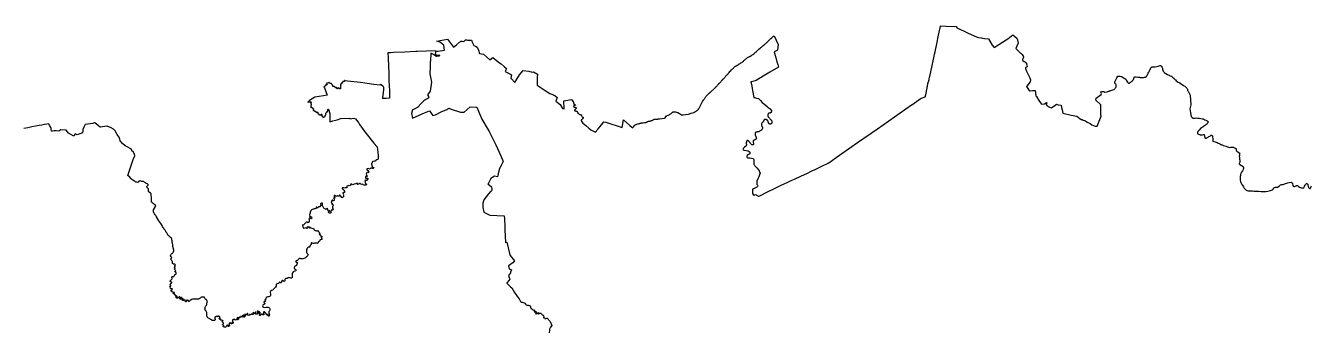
# Model space of a CAD drawing. Extents: x 293476 to 779698, y 145469 to 460400.
# Drawn here: x 579622 to 613951, y 310643 to 318765 of the extents above; entities that cross this region are included whole.
import ezdxf

# ---------------------------------------------------------------- set-up
doc = ezdxf.new("R2010")
doc.units = 0
doc.layers.add('Level 25', color=7, linetype='Continuous')

msp = doc.modelspace()

# ---------------------------------------------------------------- linework, layer by layer
at = {"layer": 'Level 25'}
for points in [[(599190, 314214), (599193, 314216), (599196, 314217), (599197, 314218), (599198, 314218), (599222, 314230), (599245, 314241), (599429, 314333), (599613, 314424), (599795, 314510), (599976, 314595), (600062, 314635), (600148, 314675), (600322, 314755), (600496, 314835), (600600, 314882), (600703, 314930), (600884, 315021), (601065, 315112), (601163, 315179), (601261, 315247), (601835, 315647), (602367, 316019), (603279, 316655), (603287, 316660), (603536, 316831), (603540, 316834), (603641, 316869), (603654, 316919), (603721, 317254), (603722, 317255), (603723, 317257), (603726, 317262), (603730, 317268), (603730, 317268), (603730, 317269), (603745, 317335), (603760, 317401), (603763, 317414), (603879, 317952), (603890, 318010), (603904, 318072), (603958, 318326), (603989, 318468), (604026, 318642), (604033, 318673), (604035, 318680), (604039, 318699), (604054, 318765), (604200, 318752), (604471, 318744), (604486, 318714), (604490, 318712), (604587, 318666), (604684, 318621), (604738, 318596), (604793, 318570), (605011, 318467)], [(590568, 318098), (590601, 318091), (590635, 318084), (590803, 318113), (590783, 318246), (590694, 318315), (590661, 318339), (590594, 318355), (590691, 318374), (590885, 318406), (591044, 318191), (591127, 318258), (591210, 318325), (591226, 318340), (591241, 318355), (591281, 318350), (591320, 318345), (591343, 318366), (591366, 318387), (591393, 318385), (591419, 318383), (591471, 318381), (591524, 318379), (591556, 318307), (591589, 318235), (591635, 318217), (591681, 318198), (591709, 318111), (591737, 318024), (591792, 318016), (591847, 318008), (591931, 317934), (592014, 317860), (592100, 317914), (592148, 317872), (592277, 317779), (592319, 317745), (592401, 317674), (592463, 317628), (592445, 317585), (592427, 317542), (592510, 317499), (592593, 317455), (592585, 317410), (592577, 317365), (592578, 317364), (592579, 317364), (592580, 317362), (592582, 317361), (592587, 317357), (592687, 317253), (592740, 317344), (592805, 317454), (592909, 317569), (593053, 317556), (593147, 317531), (593181, 317533), (593289, 317473), (593281, 317375), (593276, 317177), (593496, 317038), (593616, 316957), (593700, 316927), (593700, 316926), (593749, 316905), (593817, 316852), (593778, 316753), (593890, 316661), (593958, 316558), (593998, 316552), (593988, 316766), (594197, 316797), (594221, 316763), (594241, 316733), (594247, 316730), (594247, 316723), (594247, 316717), (594248, 316711), (594248, 316705), (594253, 316697), (594259, 316690), (594260, 316681), (594262, 316673), (594266, 316671), (594270, 316668), (594276, 316668), (594283, 316668), (594285, 316667), (594288, 316666), (594291, 316658), (594294, 316651), (594294, 316649), (594293, 316647), (594290, 316644), (594288, 316641), (594284, 316637), (594279, 316634), (594272, 316627), (594268, 316625), (594257, 316626), (594254, 316624), (594252, 316617), (594258, 316605), (594261, 316595), (594267, 316591), (594271, 316590), (594278, 316592), (594287, 316593), (594290, 316590), (594303, 316587), (594311, 316586), (594321, 316577), (594322, 316573), (594322, 316567), (594321, 316562), (594313, 316556), (594311, 316551), (594306, 316551), (594304, 316549), (594300, 316542), (594288, 316535), (594286, 316520), (594277, 316516), (594276, 316511), (594276, 316508), (594278, 316504), (594291, 316491), (594297, 316492), (594304, 316492), (594314, 316491), (594327, 316485), (594339, 316485), (594346, 316480), (594348, 316472), (594354, 316461), (594353, 316457), (594360, 316449), (594372, 316438), (594370, 316431), (594375, 316426), (594380, 316425), (594403, 316404), (594417, 316396), (594425, 316393), (594429, 316388), (594432, 316388), (594440, 316391), (594444, 316395), (594451, 316393), (594460, 316389), (594466, 316376), (594466, 316372), (594462, 316363), (594466, 316358), (594470, 316355), (594474, 316351), (594480, 316339), (594482, 316333), (594488, 316324), (594492, 316323), (594499, 316329), (594504, 316331), (594506, 316329), (594507, 316325), (594507, 316321), (594508, 316314), (594509, 316309), (594505, 316302), (594500, 316299), (594496, 316298), (594495, 316295), (594491, 316291), (594491, 316284), (594489, 316282), (594489, 316279), (594490, 316275), (594489, 316273), (594482, 316270), (594470, 316260), (594462, 316257), (594453, 316251), (594452, 316247), (594453, 316241), (594457, 316235), (594459, 316233), (594464, 316228), (594464, 316223), (594466, 316220), (594475, 316213), (594478, 316211), (594481, 316206), (594479, 316203), (594478, 316203), (594473, 316197), (594476, 316195), (594482, 316194), (594488, 316195), (594493, 316193), (594497, 316188), (594496, 316185), (594490, 316180), (594488, 316178), (594493, 316174), (594582, 316100), (594657, 316037), (594712, 315992), (594837, 315923), (594863, 315957), (594886, 315985), (594905, 316011), (594907, 316014), (594910, 316018), (594996, 316120), (595063, 316201), (595110, 316189), (595549, 316052), (595583, 316253), (595754, 316107), (595807, 316064), (595813, 316059), (595815, 316057), (595820, 316039), (595830, 316050), (595840, 316060), (595861, 316082), (595882, 316105), (595890, 316114), (595898, 316123), (595900, 316124), (595902, 316126), (595905, 316128), (595908, 316130), (595911, 316131), (595914, 316133), (595920, 316134), (595925, 316135), (595945, 316140), (595964, 316145), (595983, 316150), (596003, 316156), (596009, 316158), (596015, 316160), (596020, 316162), (596025, 316164), (596030, 316165), (596035, 316166), (596039, 316167), (596043, 316168), (596049, 316169), (596055, 316170), (596058, 316171), (596061, 316171), (596067, 316173), (596073, 316174), (596078, 316175), (596083, 316175), (596092, 316176), (596100, 316177), (596102, 316177), (596103, 316177), (596108, 316177), (596145, 316181), (596157, 316181), (596173, 316183), (596183, 316185), (596191, 316187), (596200, 316192), (596206, 316196), (596218, 316203), (596224, 316207), (596232, 316211), (596252, 316217), (596260, 316219), (596269, 316220), (596278, 316221), (596288, 316223), (596303, 316225), (596314, 316229), (596325, 316232), (596333, 316235), (596341, 316238), (596349, 316241), (596357, 316246), (596365, 316251), (596377, 316257), (596386, 316262), (596395, 316267), (596402, 316271), (596408, 316273), (596413, 316274), (596417, 316274), (596423, 316274), (596433, 316274), (596440, 316273), (596451, 316272), (596465, 316271), (596476, 316271), (596493, 316275), (596509, 316278), (596528, 316281), (596547, 316284), (596612, 316293), (596678, 316302), (596687, 316307), (596696, 316313), (596716, 316336), (596735, 316359), (596743, 316364), (596751, 316368), (596778, 316380), (596805, 316391), (596825, 316404), (596845, 316417), (596871, 316436), (596896, 316456), (596905, 316461), (596914, 316466), (596925, 316468), (596936, 316470), (596970, 316465), (597003, 316460), (597018, 316455), (597032, 316451), (597082, 316422), (597133, 316393), (597153, 316390), (597174, 316388), (597246, 316395), (597317, 316403), (597390, 316429), (597463, 316455), (597487, 316466), (597511, 316477), (597528, 316489), (597545, 316500), (597551, 316504), (597556, 316508), (597562, 316515), (597568, 316522), (597576, 316532), (597584, 316542), (597584, 316542), (597584, 316542), (597587, 316544), (597589, 316546), (597597, 316557), (597605, 316568), (597615, 316587), (597639, 316634), (597699, 316741), (597720, 316782), (597729, 316797), (597736, 316807), (597745, 316818), (597755, 316833), (597763, 316845), (597772, 316858), (597788, 316878), (597794, 316886), (597799, 316893), (597809, 316904), (597819, 316916), (597833, 316929), (597847, 316941), (597856, 316949), (597865, 316957), (597874, 316964), (597882, 316971), (597884, 316973), (597886, 316975), (597895, 316982), (597903, 316990), (597915, 317000), (597928, 317011), (597947, 317028), (597963, 317043), (597981, 317059), (597993, 317071), (598008, 317087), (598018, 317096), (598030, 317110), (598049, 317131), (598060, 317144), (598073, 317157), (598089, 317175), (598110, 317199), (598128, 317219), (598134, 317224), (598139, 317230), (598142, 317233), (598145, 317236), (598163, 317255), (598172, 317264), (598181, 317273), (598189, 317283), (598198, 317292), (598200, 317294), (598201, 317295), (598208, 317303), (598215, 317310), (598225, 317320), (598234, 317330), (598242, 317339), (598251, 317348), (598262, 317360), (598272, 317372), (598280, 317380), (598287, 317388), (598300, 317401), (598312, 317415), (598321, 317425), (598330, 317435), (598338, 317443), (598345, 317451), (598353, 317459), (598361, 317468), (598369, 317476), (598376, 317484), (598384, 317493), (598391, 317501), (598407, 317518), (598427, 317541), (598440, 317555), (598469, 317586), (598481, 317599), (598498, 317616), (598518, 317636), (598534, 317650), (598552, 317666), (598562, 317674), (598566, 317676), (598580, 317684), (598594, 317693), (598596, 317694), (598597, 317694), (598601, 317697), (598605, 317700), (598614, 317705), (598622, 317710), (598635, 317718), (598647, 317726), (598657, 317732), (598667, 317738), (598677, 317745), (598686, 317752), (598696, 317758), (598705, 317764), (598722, 317775), (598741, 317788), (598763, 317803), (598785, 317822), (598801, 317835), (598817, 317848), (598834, 317862), (598855, 317879), (598868, 317890), (598880, 317899), (598899, 317914), (598913, 317924), (598948, 317944), (598955, 317949), (598981, 317962), (598997, 317973), (599002, 317975), (599015, 317982), (599025, 317989), (599037, 317997), (599061, 318017), (599074, 318028), (599089, 318041), (599113, 318062), (599134, 318081), (599151, 318096), (599168, 318111), (599201, 318139), (599203, 318141), (599233, 318167), (599249, 318181), (599266, 318196), (599277, 318206), (599289, 318215), (599313, 318236), (599341, 318260), (599366, 318281), (599383, 318296), (599400, 318310), (599430, 318337), (599442, 318349), (599462, 318369), (599482, 318388), (599495, 318402), (599516, 318422), (599519, 318425), (599542, 318446), (599554, 318456), (599567, 318468), (599578, 318476), (599592, 318487), (599610, 318500), (599717, 318265), (599694, 318111), (599606, 318066), (599633, 317970), (599658, 317886), (599682, 317802), (599702, 317733), (599722, 317664), (599724, 317662), (599497, 317531), (599313, 317418), (599128, 317308), (599001, 317272), (598985, 317269), (598982, 317267), (599008, 317151), (599017, 317095), (599026, 317038), (599026, 317037), (599026, 317036), (599064, 316854), (599093, 316848), (599141, 316837), (599188, 316827), (599239, 316773), (599291, 316720), (599359, 316662), (599426, 316604), (599450, 316584), (599474, 316564), (599498, 316545), (599522, 316526), (599524, 316524), (599526, 316523), (599530, 316519), (599534, 316516), (599534, 316500), (599533, 316485), (599533, 316479), (599532, 316474), (599531, 316468), (599530, 316462), (599529, 316457), (599528, 316452), (599525, 316450), (599522, 316448), (599518, 316446), (599515, 316443), (599509, 316441), (599503, 316439), (599495, 316437), (599487, 316435), (599480, 316434), (599474, 316432), (599469, 316431), (599464, 316430), (599460, 316428), (599457, 316426), (599454, 316423), (599452, 316420), (599450, 316415), (599448, 316411), (599445, 316405), (599443, 316400), (599441, 316391), (599439, 316382), (599438, 316376), (599437, 316370), (599437, 316364), (599436, 316357), (599438, 316354), (599439, 316350), (599441, 316346), (599444, 316342), (599453, 316331), (599462, 316320), (599471, 316310), (599480, 316300), (599492, 316286), (599504, 316273), (599509, 316268), (599514, 316263), (599520, 316257), (599526, 316252), (599529, 316248), (599532, 316245), (599536, 316240), (599540, 316235), (599542, 316230), (599545, 316225), (599546, 316221), (599547, 316217), (599548, 316211), (599549, 316206), (599550, 316202), (599550, 316198), (599550, 316195), (599550, 316192), (599550, 316189), (599550, 316186), (599547, 316180), (599545, 316174), (599544, 316172), (599542, 316170), (599538, 316163), (599533, 316157), (599528, 316153), (599523, 316148), (599521, 316146), (599518, 316144), (599515, 316143), (599511, 316141), (599506, 316141), (599500, 316140), (599496, 316141), (599492, 316141), (599489, 316142), (599487, 316143), (599481, 316147), (599476, 316152), (599472, 316155), (599468, 316159), (599465, 316165), (599461, 316170), (599460, 316174), (599458, 316177), (599455, 316185), (599452, 316193), (599450, 316202), (599448, 316211), (599448, 316215), (599447, 316219), (599445, 316223), (599442, 316227), (599437, 316234), (599431, 316241), (599426, 316246), (599421, 316250), (599414, 316254), (599406, 316257), (599396, 316260), (599385, 316263), (599376, 316263), (599367, 316263), (599359, 316262), (599351, 316260), (599346, 316257), (599340, 316255), (599336, 316247), (599332, 316240), (599329, 316232), (599326, 316224), (599324, 316218), (599321, 316212), (599320, 316210), (599319, 316208), (599318, 316206), (599316, 316204), (599312, 316200), (599309, 316197), (599303, 316191), (599297, 316186), (599294, 316183), (599290, 316180), (599282, 316166), (599274, 316153), (599272, 316144), (599270, 316136), (599270, 316130), (599269, 316124), (599270, 316117), (599271, 316110), (599277, 316096), (599283, 316081), (599287, 316072), (599291, 316064), (599293, 316058), (599295, 316051), (599296, 316045), (599296, 316039), (599295, 316033), (599294, 316028), (599292, 316024), (599290, 316019), (599285, 316009), (599281, 316000), (599267, 315983), (599252, 315967), (599236, 315960), (599220, 315953), (599209, 315946), (599198, 315939), (599187, 315939), (599176, 315938), (599172, 315938), (599169, 315937), (599156, 315933), (599144, 315930), (599137, 315927), (599130, 315925), (599122, 315923), (599115, 315922), (599108, 315917), (599101, 315912), (599099, 315906), (599097, 315900), (599098, 315888), (599098, 315875), (599099, 315870), (599100, 315866), (599103, 315857), (599105, 315849), (599111, 315833), (599117, 315817), (599123, 315804), (599128, 315792), (599131, 315781), (599135, 315770), (599133, 315764), (599131, 315758), (599127, 315750), (599123, 315742), (599118, 315736), (599113, 315731), (599108, 315726), (599103, 315721), (599095, 315719), (599087, 315717), (599079, 315715), (599071, 315713), (599067, 315711), (599063, 315710), (599060, 315708), (599057, 315706), (599053, 315701), (599049, 315697), (599047, 315687), (599044, 315677), (599045, 315672), (599046, 315667), (599049, 315659), (599051, 315651), (599053, 315645), (599055, 315639), (599056, 315634), (599058, 315630), (599059, 315625), (599059, 315620), (599059, 315616), (599059, 315612), (599058, 315607), (599057, 315603), (599055, 315600), (599053, 315598), (599049, 315595), (599045, 315592), (599040, 315591), (599034, 315590), (599027, 315590), (599020, 315591), (599017, 315592), (599013, 315593), (599007, 315597), (599001, 315601), (598994, 315607), (598986, 315613), (598974, 315628), (598963, 315643), (598953, 315657), (598944, 315670), (598938, 315676), (598933, 315683), (598930, 315686), (598926, 315690), (598922, 315693), (598918, 315696), (598913, 315698), (598909, 315701), (598903, 315702), (598897, 315704), (598892, 315703), (598886, 315702), (598882, 315699), (598878, 315695), (598874, 315691), (598870, 315688), (598869, 315681), (598868, 315675), (598866, 315663), (598864, 315651), (598861, 315640), (598859, 315628), (598860, 315622), (598860, 315617), (598864, 315611), (598867, 315606), (598871, 315591), (598876, 315576), (598865, 315563), (598854, 315551), (598819, 315523), (598785, 315496), (598781, 315482), (598776, 315468), (598789, 315457), (598801, 315445), (598859, 315438), (598917, 315430), (598937, 315413), (598958, 315395), (598956, 315374), (598955, 315353), (598920, 315330), (598886, 315306), (598881, 315287), (598875, 315267), (598888, 315254), (598901, 315241), (598931, 315241), (598961, 315242), (599005, 315235), (599049, 315228), (599057, 315213), (599066, 315199), (599068, 315130), (599069, 315062), (599079, 315045), (599090, 315028), (599120, 314998), (599151, 314967), (599180, 314931), (599210, 314894), (599220, 314863), (599231, 314832), (599215, 314784), (599199, 314736), (599171, 314678), (599143, 314620), (599146, 314577), (599149, 314534), (599161, 314514), (599173, 314494), (599160, 314476), (599148, 314458), (599091, 314431), (599033, 314403), (599032, 314345), (599031, 314287), (599052, 314268), (599073, 314249), (599089, 314255), (599105, 314260), (599124, 314258), (599142, 314256), (599157, 314241), (599172, 314227), (599181, 314221), (599190, 314214)], [(605011, 318467), (605029, 318459), (605033, 318461), (605062, 318456), (605143, 318440), (605169, 318435), (605175, 318432), (605225, 318429), (605329, 318420), (605430, 318251), (605480, 318188), (605606, 318261), (605704, 318325), (605802, 318389), (605848, 318419), (605895, 318449), (605985, 318524), (606084, 318432), (606103, 318389), (606104, 318383), (606120, 318298), (606123, 318295), (606122, 318292), (606119, 318284), (606064, 318161), (606122, 318097), (606185, 318037), (606194, 318033), (606227, 317995), (606260, 317956), (606262, 317949), (606264, 317941), (606264, 317932), (606265, 317923), (606249, 317881), (606244, 317866), (606238, 317852), (606239, 317850), (606239, 317848), (606245, 317841), (606250, 317834), (606284, 317812), (606319, 317791), (606322, 317787), (606325, 317783), (606328, 317780), (606331, 317777), (606337, 317773), (606343, 317770), (606347, 317744), (606352, 317719), (606363, 317671), (606349, 317662), (606327, 317651), (606316, 317640), (606317, 317633), (606317, 317622), (606345, 317558), (606407, 317433), (606436, 317377), (606453, 317318), (606443, 317267), (606352, 317154), (606347, 317141), (606415, 317038), (606430, 317027), (606442, 317029), (606507, 317039), (606548, 317042), (606577, 317035), (606599, 316902), (606594, 316900), (606603, 316888), (606611, 316875), (606678, 316773), (606745, 316672), (606830, 316680), (606875, 316707), (606884, 316716), (606889, 316705), (606881, 316672), (606873, 316648), (606892, 316636), (606897, 316638), (606924, 316607), (606959, 316593), (607001, 316579), (607073, 316624), (607145, 316669), (607167, 316664), (607190, 316660), (607269, 316644), (607282, 316583), (607295, 316522), (607304, 316479), (607313, 316436), (607542, 316381), (607687, 316350), (607807, 316267), (607829, 316263), (607864, 316250), (607899, 316238), (607909, 316233), (607919, 316227), (607920, 316226), (607922, 316226), (607966, 316194), (608044, 316154), (608095, 316126), (608136, 316108), (608177, 316090), (608206, 316087), (608235, 316083), (608288, 316220), (608341, 316357), (608338, 316366), (608335, 316375), (608335, 316378), (608335, 316381), (608335, 316382), (608332, 316653), (608202, 316783), (608211, 316832), (608343, 316932), (608352, 316961), (608334, 316993), (608330, 316997), (608330, 317006), (608358, 317015), (608409, 317008), (608439, 316994), (608489, 317001), (608502, 317006), (608516, 317011), (608533, 317017), (608551, 317023), (608564, 317027), (608577, 317032), (608602, 317040), (608627, 317047), (608656, 317057), (608684, 317067), (608701, 317083), (608718, 317100), (608728, 317118), (608738, 317136), (608741, 317155), (608745, 317174), (608740, 317190), (608735, 317206), (608720, 317219), (608705, 317231), (608703, 317250), (608701, 317268), (608719, 317304), (608738, 317339), (608761, 317380), (608784, 317421), (608795, 317422), (608806, 317424), (608835, 317419), (608863, 317413), (608882, 317408), (608900, 317404), (608929, 317387), (608957, 317370), (608976, 317355), (608995, 317340), (609011, 317312), (609027, 317284), (609045, 317264), (609063, 317243), (609074, 317236), (609085, 317230), (609093, 317231), (609100, 317231), (609116, 317247), (609132, 317263), (609148, 317276), (609165, 317289), (609179, 317301), (609193, 317313), (609199, 317321), (609206, 317328), (609211, 317352), (609216, 317377), (609223, 317388), (609230, 317399), (609233, 317402), (609237, 317405), (609241, 317406), (609244, 317406), (609259, 317403), (609273, 317400), (609318, 317396), (609362, 317392), (609384, 317388), (609407, 317385), (609440, 317387), (609473, 317388), (609499, 317391), (609525, 317394), (609539, 317405), (609553, 317415), (609563, 317437), (609574, 317459), (609585, 317481), (609597, 317503), (609609, 317523), (609621, 317544), (609645, 317594), (609668, 317645), (609676, 317652), (609685, 317660), (609690, 317662), (609696, 317665), (609741, 317666), (609786, 317667), (609823, 317675), (609860, 317683), (609887, 317693), (609915, 317703), (609924, 317704), (609933, 317704), (609938, 317699), (609943, 317695), (609954, 317675), (609965, 317655), (609974, 317630), (609982, 317606), (609990, 317581), (609998, 317557), (610012, 317537), (610025, 317516), (610046, 317502), (610068, 317489), (610111, 317468), (610155, 317446), (610186, 317432), (610218, 317418), (610244, 317396), (610271, 317374), (610284, 317361), (610298, 317348), (610311, 317333), (610323, 317318), (610345, 317297), (610367, 317275), (610396, 317262), (610426, 317248), (610433, 317243), (610441, 317238), (610484, 317208), (610528, 317179), (610549, 317166), (610570, 317152), (610583, 317144), (610596, 317135), (610603, 317130), (610609, 317124), (610612, 317122), (610614, 317119), (610621, 317108), (610627, 317097), (610637, 317085), (610644, 317073), (610643, 317058), (610646, 317046), (610650, 317041), (610662, 317019), (610698, 316952), (610721, 316909), (610739, 316656), (610708, 316546), (610725, 316445), (610741, 316343), (610769, 316321), (610796, 316299), (610807, 316299), (610818, 316299), (610854, 316303), (610889, 316307), (610924, 316301), (610958, 316296), (611001, 316291), (611044, 316286), (611062, 316279), (611079, 316273), (611105, 316259), (611132, 316246), (611150, 316235), (611168, 316225), (611180, 316219), (611193, 316213), (611195, 316207), (611197, 316200), (611192, 316187), (611187, 316175), (611173, 316159), (611160, 316144), (611143, 316127), (611127, 316110), (611101, 316096), (611076, 316081), (611060, 316069), (611045, 316058), (611017, 316039), (610989, 316020), (610953, 315984), (610918, 315948), (610916, 315919), (610915, 315889), (610919, 315885), (610922, 315882), (610942, 315872), (610962, 315861), (610973, 315860), (610984, 315859), (610994, 315857), (611004, 315855), (611024, 315853), (611044, 315852), (611071, 315860), (611090, 315862), (611095, 315855), (611097, 315839), (611098, 315813), (611105, 315785), (611116, 315767), (611150, 315765), (611166, 315776), (611200, 315797), (611219, 315811), (611247, 315822), (611262, 315840), (611272, 315843), (611283, 315843), (611309, 315831), (611316, 315789), (611319, 315754), (611321, 315695), (611325, 315687), (611353, 315677), (611382, 315670), (611413, 315662), (611436, 315648), (611464, 315632), (611494, 315625), (611509, 315617), (611531, 315600), (611548, 315596), (611559, 315591), (611570, 315586), (611585, 315577), (611600, 315568), (611639, 315559), (611678, 315550), (611697, 315544), (611715, 315538), (611744, 315529), (611773, 315521), (611803, 315525), (611833, 315529), (611851, 315526), (611870, 315522), (611902, 315511), (611934, 315499), (611939, 315484), (611943, 315470), (611946, 315448), (611950, 315425), (611953, 315421), (611956, 315418), (611992, 315398), (612028, 315378), (612032, 315374), (612037, 315369), (612037, 315362), (612038, 315355), (612035, 315326), (612031, 315297), (612028, 315287), (612026, 315278), (612030, 315257), (612033, 315235), (612035, 315220), (612036, 315205), (612040, 315176), (612043, 315148), (612042, 315135), (612042, 315123), (612035, 315106), (612028, 315090), (612029, 315082), (612030, 315075), (612034, 315070), (612039, 315065), (612084, 315037), (612129, 315010), (612137, 314997), (612144, 314985), (612138, 314959), (612132, 314933), (612110, 314897), (612089, 314861), (612081, 314845), (612073, 314829), (612067, 314813), (612061, 314797), (612058, 314768), (612054, 314740), (612053, 314715), (612052, 314690), (612054, 314670), (612055, 314650), (612063, 314615), (612071, 314580), (612080, 314563), (612088, 314546), (612097, 314532), (612106, 314518), (612122, 314491), (612137, 314465), (612150, 314449), (612162, 314434), (612178, 314414), (612195, 314393), (612201, 314391), (612212, 314376), (612254, 314366), (612285, 314364), (612332, 314361), (612385, 314363), (612425, 314356), (612500, 314351), (612545, 314350), (612614, 314346), (612696, 314344), (612736, 314348), (612790, 314351), (612861, 314370), (612913, 314390), (612933, 314405), (612958, 314441), (612966, 314449), (612994, 314455), (613045, 314462), (613091, 314485), (613098, 314497), (613125, 314519), (613160, 314529), (613179, 314533), (613200, 314534), (613266, 314557), (613327, 314577), (613361, 314584), (613416, 314591), (613440, 314578), (613447, 314563), (613450, 314551), (613454, 314509), (613471, 314486), (613477, 314484), (613483, 314476), (613488, 314475), (613496, 314474), (613500, 314474), (613506, 314476), (613511, 314477), (613514, 314479), (613521, 314484), (613539, 314497), (613545, 314496), (613549, 314498), (613556, 314502), (613564, 314505), (613574, 314503), (613583, 314501), (613610, 314481), (613636, 314461), (613659, 314452), (613681, 314442), (613706, 314439), (613731, 314436), (613744, 314445), (613757, 314454), (613771, 314483), (613786, 314512), (613800, 314531), (613815, 314550), (613823, 314554), (613831, 314559), (613843, 314549), (613855, 314538), (613858, 314527), (613862, 314515), (613866, 314497), (613869, 314478), (613873, 314470), (613876, 314461), (613880, 314453), (613884, 314444), (613892, 314436), (613901, 314427), (613909, 314427), (613918, 314427), (613926, 314435), (613935, 314443), (613943, 314460), (613951, 314477), (613955, 314494)], [(590568, 318098), (590323, 318088), (590078, 318077), (590041, 318075), (589744, 318062), (589447, 318048), (589371, 318045), (589295, 318041), (589300, 317903), (589308, 317695), (589316, 317487), (589318, 317427), (589320, 317368), (589323, 317277), (589326, 317186), (589333, 317009), (589339, 316832), (589247, 316828), (589154, 316824), (589156, 316840), (589184, 317063), (589188, 317093), (589186, 317116), (589177, 317133), (589158, 317152), (589096, 317199), (589087, 317178), (588920, 317201), (588561, 317248), (588217, 317288), (588167, 317294), (588169, 317300)], [(590568, 318098), (590563, 318050), (590557, 318002), (590588, 317993), (590609, 317983), (590637, 317977), (590646, 317981), (590668, 317979), (590681, 317973), (590679, 317968), (590673, 317964), (590654, 317955), (590603, 317945), (590591, 317943), (590543, 317969), (590493, 318006), (590478, 318015), (590458, 318024), (590440, 318032), (590440, 318027), (590439, 317991), (590426, 317756), (590423, 317691), (590413, 317485), (590459, 317260), (590423, 317024), (590354, 316920), (590377, 316876), (590391, 316842), (590359, 316828), (590303, 316794), (590256, 316758), (590162, 316672), (590132, 316639), (590107, 316605), (590087, 316587), (589945, 316509), (589942, 316491), (589921, 316424), (589954, 316303), (590207, 316414), (590270, 316439), (590409, 316499), (590492, 316373), (590563, 316390), (590719, 316467), (590871, 316533), (590919, 316565), (590987, 316542), (591233, 316459), (591273, 316462), (591332, 316461), (591493, 316602), (591672, 316596), (591711, 316485), (591799, 316277), (591973, 315986), (591994, 315945), (592111, 315713), (592173, 315589), (592309, 315292), (592374, 315142), (592317, 315034), (592275, 314957), (592257, 314895), (592223, 314734), (592136, 314755), (592043, 314687), (591967, 314551), (591965, 314548), (592059, 314464), (592059, 314461), (592072, 314422), (592072, 314416), (592069, 314387), (592063, 314365), (592058, 314359), (592041, 314341), (592032, 314344), (591983, 314281), (591852, 314121), (591830, 314032), (591825, 313913), (591857, 313797), (592020, 313710), (592397, 313696), (592403, 313612), (592405, 313588), (592414, 313442), (592420, 313321), (592438, 312985), (592473, 312991), (592509, 312843), (592541, 312692), (592560, 312638), (592671, 312496), (592630, 312442), (592605, 312425), (592580, 312408), (592573, 312404), (592545, 312382), (592517, 312361), (592534, 312283), (592591, 312251), (592564, 312190), (592571, 312175), (592544, 312137), (592517, 312099), (592533, 312050), (592549, 312000), (592536, 311981), (592468, 311904), (592468, 311895), (592564, 311801), (592604, 311774), (592638, 311708), (592673, 311653), (592751, 311537), (592798, 311484), (592820, 311448), (592837, 311408), (592856, 311390), (592891, 311394), (592950, 311362), (592967, 311343), (592987, 311323), (593009, 311310), (593016, 311314), (593042, 311315), (593054, 311303), (593080, 311307), (593092, 311296), (593101, 311276), (593104, 311249), (593114, 311233), (593116, 311229), (593119, 311225), (593131, 311216), (593142, 311208), (593143, 311207), (593144, 311207), (593147, 311205), (593151, 311203), (593159, 311199), (593167, 311195), (593175, 311179), (593194, 311185), (593208, 311176), (593206, 311160), (593204, 311138), (593213, 311131), (593228, 311140), (593242, 311143), (593247, 311140), (593253, 311136), (593255, 311135), (593257, 311134), (593251, 311117), (593237, 311100), (593240, 311084), (593256, 311076), (593268, 311089), (593285, 311091), (593290, 311101), (593303, 311112), (593322, 311111), (593306, 311088), (593312, 311080), (593328, 311085), (593358, 311098), (593376, 311095), (593398, 311081), (593404, 311067), (593440, 311048), (593443, 311032), (593456, 311018), (593451, 310983), (593458, 310974), (593474, 310971), (593486, 310963), (593494, 310945), (593515, 310955), (593535, 310961), (593551, 310966), (593628, 310873), (593668, 310770), (593637, 310723), (593612, 310674), (593605, 310644), (593601, 310578)], [(588169, 317300), (588161, 317302), (588154, 317299), (588148, 317299), (588145, 317302), (588144, 317306), (588133, 317304), (588133, 317297), (588132, 317293), (588132, 317284), (588128, 317278), (588118, 317278), (588112, 317280), (588104, 317275), (588100, 317277), (588100, 317279), (588096, 317281), (588092, 317281), (588088, 317278), (588087, 317274), (588086, 317271), (588078, 317262), (588076, 317262), (588075, 317259), (588076, 317257), (588076, 317253), (588079, 317249), (588080, 317246), (588071, 317237), (588069, 317235), (588066, 317237), (588064, 317237), (588059, 317234), (588058, 317235), (588054, 317232), (588054, 317224), (588049, 317221), (588046, 317221), (588043, 317215), (588043, 317213), (588045, 317213), (588044, 317207), (588043, 317205), (588040, 317205), (588037, 317206), (588033, 317207), (588029, 317204), (588026, 317201), (588025, 317197), (588027, 317189), (588028, 317188), (588029, 317184), (588028, 317182), (588028, 317177), (588041, 317170), (588032, 317153), (588029, 317153), (588027, 317152), (588026, 317150), (588027, 317148), (588030, 317148), (588031, 317147), (588032, 317144), (588031, 317139), (588033, 317135), (588027, 317129), (588023, 317127), (588020, 317125), (588018, 317122), (588018, 317117), (588020, 317111), (588023, 317106), (588025, 317105), (588030, 317106), (588036, 317109), (588040, 317106), (588040, 317101), (588038, 317097), (588030, 317092), (588022, 317085), (588015, 317083), (588007, 317085), (587995, 317079), (587989, 317084), (587987, 317089), (587981, 317092), (587976, 317094), (587973, 317099), (587973, 317101), (587975, 317105), (587979, 317109), (587978, 317111), (587975, 317113), (587970, 317113), (587968, 317111), (587965, 317111), (587962, 317108), (587960, 317103), (587956, 317102), (587950, 317095), (587942, 317084), (587940, 317083), (587938, 317084), (587934, 317088), (587933, 317093), (587932, 317096), (587934, 317100), (587932, 317101), (587931, 317112), (587929, 317114), (587925, 317114), (587921, 317113), (587916, 317109), (587911, 317107), (587906, 317110), (587901, 317111), (587895, 317114), (587890, 317122), (587885, 317128), (587881, 317128), (587877, 317130), (587873, 317135), (587870, 317147), (587869, 317149), (587864, 317148), (587856, 317141), (587840, 317142), (587821, 317147), (587820, 317150), (587823, 317155), (587823, 317169), (587825, 317173), (587818, 317180), (587814, 317182), (587810, 317186), (587808, 317188), (587804, 317188), (587799, 317195), (587798, 317197), (587794, 317205), (587793, 317216), (587780, 317222), (587765, 317224), (587755, 317228), (587751, 317228), (587745, 317234), (587738, 317237), (587735, 317243), (587725, 317249), (587717, 317248), (587713, 317242), (587706, 317242), (587704, 317246), (587700, 317247), (587698, 317247), (587697, 317242), (587696, 317240), (587689, 317237), (587678, 317239), (587671, 317236), (587665, 317239), (587659, 317236), (587657, 317231), (587659, 317225), (587660, 317215), (587662, 317213), (587667, 317213), (587668, 317197), (587664, 317192), (587657, 317189), (587645, 317187), (587644, 317191), (587647, 317198), (587647, 317201), (587646, 317203), (587639, 317202), (587635, 317197), (587632, 317190), (587637, 317185), (587634, 317176), (587636, 317171), (587634, 317168), (587630, 317166), (587624, 317162), (587616, 317159), (587603, 317147), (587600, 317146), (587597, 317143), (587594, 317143), (587582, 317133), (587601, 317113), (587668, 316913), (587578, 316897), (587344, 316862), (587196, 316771), (587172, 316745), (587160, 316731), (587166, 316730), (587168, 316734), (587173, 316734), (587187, 316727), (587196, 316737), (587204, 316737), (587208, 316741), (587213, 316743), (587218, 316738), (587224, 316736), (587231, 316739), (587233, 316739), (587239, 316734), (587243, 316727), (587242, 316718), (587236, 316715), (587234, 316710), (587239, 316697), (587239, 316688), (587243, 316683), (587242, 316678), (587246, 316671), (587245, 316664), (587242, 316660), (587237, 316658), (587234, 316655), (587233, 316645), (587236, 316641), (587233, 316634), (587232, 316627), (587236, 316618), (587241, 316612), (587243, 316605), (587245, 316603), (587246, 316597), (587245, 316593), (587240, 316589), (587240, 316584), (587245, 316579), (587257, 316583), (587261, 316583), (587274, 316575), (587284, 316574), (587289, 316572), (587290, 316568), (587290, 316557), (587292, 316554), (587295, 316553), (587303, 316545), (587303, 316533), (587300, 316520), (587296, 316511), (587298, 316503), (587300, 316500), (587311, 316503), (587314, 316504), (587321, 316500), (587329, 316494), (587333, 316494), (587337, 316495), (587341, 316493), (587342, 316490), (587351, 316487), (587360, 316482), (587365, 316475), (587368, 316463), (587372, 316458), (587377, 316456), (587382, 316457), (587384, 316462), (587390, 316469), (587394, 316470), (587396, 316467), (587399, 316461), (587402, 316459), (587408, 316457), (587414, 316457), (587420, 316459), (587424, 316459), (587427, 316456), (587428, 316453), (587425, 316446), (587423, 316433), (587427, 316420), (587430, 316417), (587446, 316412), (587452, 316402), (587456, 316397), (587462, 316395), (587467, 316391), (587474, 316389), (587480, 316386), (587485, 316386), (587490, 316391), (587495, 316391), (587502, 316389), (587506, 316393), (587508, 316398), (587516, 316404), (587520, 316405), (587526, 316403), (587527, 316400), (587527, 316398), (587522, 316395), (587520, 316387), (587520, 316378), (587523, 316373), (587525, 316372), (587529, 316375), (587535, 316373), (587536, 316370), (587538, 316363), (587538, 316359), (587537, 316355), (587535, 316351), (587536, 316347), (587545, 316336), (587551, 316335), (587558, 316338), (587562, 316335), (587569, 316329), (587574, 316326), (587580, 316328), (587586, 316334), (587588, 316335), (587595, 316335), (587599, 316336), (587604, 316339), (587610, 316343), (587616, 316352), (587619, 316357), (587620, 316367), (587629, 316377), (587632, 316383), (587636, 316385), (587637, 316390), (587635, 316400), (587631, 316407), (587636, 316416), (587640, 316427), (587640, 316432), (587645, 316440), (587654, 316447), (587656, 316455), (587659, 316460), (587665, 316462), (587677, 316465), (587682, 316467), (587683, 316470), (587681, 316473), (587677, 316475), (587675, 316477), (587672, 316484), (587675, 316489), (587678, 316492), (587683, 316494), (587688, 316493), (587694, 316496), (587695, 316501), (587692, 316514), (587693, 316527), (587700, 316536), (587701, 316541), (587706, 316539), (587740, 316421), (587747, 316336), (587742, 316205), (587827, 316229), (587940, 316257), (588038, 316290), (588275, 316302), (588278, 316280), (588387, 316299), (588432, 316283), (588506, 316182), (588538, 316133), (588572, 316087), (588648, 315968), (588717, 315887), (588921, 315634), (589005, 315531), (589021, 315392), (589032, 315294), (589036, 315228), (589037, 315208), (588995, 315192), (588971, 315173), (588965, 315168), (588963, 315157), (588939, 315156), (588900, 315146), (588893, 315153), (588886, 315145), (588876, 315121), (588866, 315089), (588854, 315083), (588855, 315071), (588878, 315011), (588888, 314994), (588897, 314988), (588915, 314987), (588920, 314984), (588921, 314978), (588919, 314971), (588897, 314960), (588881, 314956), (588868, 314961), (588855, 314973), (588842, 314969), (588832, 314953), (588816, 314944), (588776, 314957), (588754, 314949), (588738, 314952), (588731, 314947), (588734, 314923), (588756, 314902), (588778, 314881), (588786, 314870), (588786, 314863), (588772, 314848), (588756, 314845), (588736, 314850), (588726, 314841), (588720, 314829), (588715, 314815), (588720, 314782), (588736, 314764), (588737, 314752), (588733, 314747), (588723, 314743), (588696, 314741), (588692, 314732), (588693, 314718), (588698, 314700), (588715, 314688), (588735, 314696), (588749, 314700), (588756, 314698), (588758, 314689), (588755, 314677), (588745, 314662), (588732, 314634), (588726, 314635), (588700, 314649), (588674, 314641), (588687, 314596), (588686, 314573), (588696, 314557), (588714, 314550), (588727, 314542), (588724, 314534), (588701, 314512), (588658, 314512), (588637, 314523), (588630, 314534), (588613, 314543), (588589, 314534), (588573, 314539), (588560, 314550), (588549, 314556), (588536, 314555), (588528, 314545), (588503, 314542), (588496, 314533), (588491, 314532), (588486, 314542), (588485, 314558), (588475, 314567), (588435, 314550), (588390, 314539), (588356, 314526), (588325, 314536), (588309, 314545), (588299, 314539), (588299, 314524), (588296, 314506), (588284, 314506), (588259, 314498), (588231, 314500), (588217, 314488), (588192, 314476), (588193, 314460), (588197, 314453), (588196, 314446), (588192, 314440), (588186, 314439), (588177, 314442), (588149, 314446), (588125, 314436), (588105, 314438), (588100, 314441), (588100, 314447), (588095, 314452), (588074, 314430), (588074, 314418), (588076, 314415), (588093, 314405), (588112, 314388), (588116, 314377), (588136, 314356), (588139, 314344), (588137, 314321), (588128, 314315), (588119, 314315), (588094, 314304), (588092, 314298), (588104, 314278), (588104, 314269), (588098, 314258), (588104, 314238), (588109, 314233), (588104, 314217), (588106, 314206), (588087, 314190), (588079, 314182), (588067, 314179), (588061, 314183), (588059, 314191), (588038, 314220), (588029, 314229), (588021, 314235), (588020, 314242), (588017, 314247), (588004, 314248), (588000, 314246), (587982, 314219), (587968, 314214), (587957, 314224), (587947, 314228), (587937, 314223), (587925, 314223), (587916, 314226), (587906, 314215), (587892, 314215), (587885, 314218), (587891, 314232), (587885, 314238), (587871, 314234), (587864, 314239), (587858, 314240), (587858, 314234), (587859, 314223), (587858, 314208), (587861, 314198), (587874, 314183), (587873, 314170), (587860, 314166), (587849, 314167), (587843, 314162), (587849, 314153), (587863, 314123), (587856, 314107), (587848, 314100), (587830, 314094), (587826, 314097), (587819, 314113), (587812, 314117), (587805, 314117), (587795, 314102), (587787, 314097), (587786, 314091), (587794, 314077), (587792, 314069), (587784, 314066), (587781, 314062), (587786, 314043), (587802, 314034), (587803, 314024), (587797, 314017), (587800, 314010), (587807, 314007), (587813, 314008), (587834, 313990), (587831, 313978), (587826, 313975), (587828, 313959), (587817, 313950), (587817, 313934), (587811, 313922), (587811, 313918), (587817, 313910), (587818, 313893), (587830, 313882), (587827, 313856), (587820, 313849), (587795, 313850), (587787, 313849), (587782, 313834), (587768, 313813), (587770, 313804), (587779, 313787), (587770, 313773), (587757, 313763), (587743, 313764), (587715, 313779), (587706, 313792), (587710, 313807), (587715, 313812), (587741, 313824), (587741, 313830), (587722, 313837), (587698, 313832), (587686, 313847), (587689, 313867), (587691, 313872), (587690, 313878), (587681, 313883), (587671, 313893), (587660, 313890), (587635, 313868), (587628, 313869), (587613, 313888), (587602, 313885), (587592, 313888), (587581, 313900), (587568, 313939), (587557, 313944), (587547, 313961), (587551, 313998), (587543, 314033), (587508, 314033), (587501, 314024), (587497, 314016), (587496, 314007), (587502, 313991), (587511, 313975), (587509, 313968), (587496, 313959), (587478, 313936), (587469, 313934), (587457, 313938), (587444, 313931), (587435, 313917), (587427, 313911), (587416, 313910), (587408, 313914), (587406, 313923), (587401, 313927), (587393, 313928), (587387, 313931), (587381, 313923), (587380, 313917), (587385, 313912), (587376, 313905), (587374, 313895), (587374, 313886), (587353, 313880), (587324, 313881), (587308, 313876), (587295, 313873), (587280, 313863), (587250, 313855), (587236, 313841), (587237, 313832), (587234, 313818), (587221, 313802), (587217, 313777), (587205, 313749), (587198, 313730), (587199, 313718), (587206, 313708), (587215, 313695), (587206, 313687), (587203, 313671), (587214, 313666), (587231, 313677), (587251, 313669), (587243, 313652), (587260, 313639), (587256, 313618), (587242, 313615), (587222, 313634), (587201, 313629), (587187, 313620), (587185, 313614), (587187, 313602), (587191, 313567), (587189, 313565), (587188, 313557), (587191, 313539), (587186, 313528), (587176, 313533), (587168, 313529), (587161, 313511), (587147, 313513), (587136, 313524), (587123, 313529), (587105, 313520), (587093, 313497), (587084, 313491), (587076, 313493), (587065, 313480), (587061, 313461), (587044, 313444), (587038, 313443), (587023, 313456), (587010, 313450), (587016, 313435), (587025, 313397), (587031, 313390), (587033, 313379), (587049, 313368), (587084, 313371), (587101, 313386), (587131, 313369), (587154, 313379), (587150, 313402), (587160, 313406), (587173, 313398), (587188, 313372), (587194, 313371), (587199, 313370), (587207, 313374), (587213, 313389), (587222, 313394), (587239, 313374), (587259, 313364), (587290, 313360), (587308, 313364), (587319, 313352), (587318, 313326), (587333, 313309), (587351, 313302), (587367, 313301), (587385, 313291), (587406, 313291), (587419, 313302), (587432, 313295), (587430, 313278), (587439, 313273), (587448, 313278), (587460, 313261), (587470, 313244), (587474, 313236), (587474, 313220), (587459, 313210), (587460, 313201), (587466, 313196), (587485, 313194), (587489, 313190), (587492, 313168), (587507, 313151), (587514, 313151), (587523, 313156), (587529, 313151), (587529, 313142), (587510, 313121), (587523, 313106), (587525, 313092), (587537, 313066), (587538, 313060), (587483, 313057), (587482, 313056), (587480, 313042), (587475, 313030), (587466, 313020), (587457, 313013), (587446, 313007), (587435, 312990), (587426, 312969), (587415, 312961), (587400, 312963), (587347, 312967), (587332, 312964), (587312, 312955), (587302, 312955), (587280, 312966), (587264, 312974), (587254, 312976), (587250, 312974), (587245, 312964), (587247, 312939), (587245, 312929), (587237, 312921), (587222, 312909), (587215, 312899), (587213, 312883), (587211, 312876), (587208, 312870), (587197, 312862), (587182, 312859), (587168, 312855), (587151, 312844), (587135, 312822), (587124, 312798), (587118, 312772), (587118, 312764), (587116, 312749), (587122, 312722), (587126, 312711), (587141, 312692), (587154, 312672), (587155, 312642), (587150, 312631), (587134, 312609), (587113, 312588), (587092, 312572), (587075, 312562), (587046, 312554), (587018, 312549), (586992, 312547), (586970, 312551), (586952, 312556), (586939, 312558), (586928, 312557), (586917, 312549), (586911, 312541), (586899, 312523), (586889, 312512), (586877, 312503), (586864, 312500), (586844, 312493), (586835, 312487), (586830, 312481), (586831, 312473), (586837, 312464), (586845, 312461), (586857, 312461), (586870, 312456), (586876, 312445), (586872, 312424), (586860, 312393), (586844, 312371), (586831, 312357), (586812, 312346), (586799, 312335), (586790, 312319), (586788, 312304), (586794, 312292), (586806, 312281), (586832, 312262), (586841, 312243), (586837, 312234), (586827, 312225), (586806, 312219), (586781, 312208), (586767, 312197), (586750, 312175), (586741, 312160), (586738, 312149), (586736, 312055), (586733, 312045), (586727, 312039), (586718, 312035), (586703, 312035), (586684, 312039), (586668, 312044), (586646, 312048), (586630, 312041), (586605, 312021), (586584, 312021), (586563, 312021), (586553, 312017), (586548, 312010), (586542, 311990), (586538, 311965), (586532, 311951), (586515, 311946), (586504, 311951), (586482, 311973), (586469, 311972), (586446, 311929), (586445, 311919), (586436, 311910), (586426, 311912), (586412, 311929), (586403, 311930), (586379, 311897), (586371, 311891), (586329, 311878), (586315, 311870), (586311, 311859), (586314, 311834), (586309, 311819), (586294, 311794), (586276, 311774), (586231, 311727), (586219, 311713), (586188, 311700), (586161, 311683), (586156, 311679), (586152, 311669), (586153, 311654), (586158, 311636), (586165, 311622), (586161, 311616), (586158, 311606), (586158, 311602), (586162, 311587), (586158, 311571), (586146, 311556), (586132, 311543), (586109, 311532), (586086, 311530), (586061, 311526), (586045, 311516), (586039, 311511), (586036, 311502), (586032, 311483), (586029, 311460), (586024, 311454), (586018, 311454), (586011, 311450), (586011, 311443), (586016, 311432), (586024, 311425), (586023, 311418), (586018, 311409), (585990, 311405), (585985, 311397), (585984, 311387), (586002, 311373), (586005, 311349), (585997, 311339), (585983, 311327), (585966, 311321), (585951, 311311), (585942, 311294), (585951, 311268), (585970, 311257), (585998, 311251), (586034, 311258), (586094, 311261), (586116, 311249), (586133, 311229), (586144, 311210), (586145, 311196), (586141, 311181), (586130, 311162), (586118, 311140), (586110, 311123), (586114, 311103), (586123, 311089), (586132, 311074), (586128, 311067), (586125, 311060), (586125, 311047), (586125, 311035), (586122, 311027), (586119, 311020), (586113, 311019), (586108, 311017), (586101, 311028), (586095, 311040), (586095, 311044), (586096, 311049), (586097, 311051), (586098, 311052), (586097, 311056), (586096, 311060), (586093, 311062), (586089, 311064), (586085, 311064), (586080, 311064), (586076, 311060), (586071, 311056), (586061, 311057), (586052, 311058), (586049, 311059), (586046, 311060), (586047, 311063), (586048, 311065), (586048, 311070), (586048, 311075), (586047, 311078), (586045, 311080), (586043, 311086), (586042, 311092), (586031, 311100), (586020, 311107), (586016, 311114), (586011, 311121), (586007, 311125), (586002, 311130), (585992, 311132), (585982, 311135), (585979, 311133), (585977, 311131), (585974, 311122), (585972, 311112), (585972, 311102), (585972, 311092), (585977, 311082), (585982, 311073), (585981, 311063), (585980, 311052), (585976, 311051), (585972, 311050), (585963, 311054), (585955, 311058), (585949, 311066), (585943, 311074), (585937, 311074), (585931, 311074), (585922, 311072), (585912, 311070), (585906, 311064), (585900, 311058), (585891, 311045), (585883, 311033), (585875, 311036), (585868, 311039), (585865, 311042), (585863, 311046), (585863, 311049), (585863, 311053), (585867, 311056), (585870, 311058), (585870, 311062), (585871, 311066), (585863, 311072), (585855, 311077), (585855, 311081), (585855, 311084), (585858, 311087), (585861, 311090), (585870, 311090), (585879, 311091), (585883, 311094), (585887, 311097), (585887, 311101), (585888, 311106), (585883, 311108), (585878, 311110), (585864, 311109), (585850, 311109), (585847, 311113), (585844, 311116), (585847, 311119), (585850, 311121), (585858, 311124), (585866, 311127), (585866, 311131), (585866, 311135), (585862, 311138), (585859, 311140), (585850, 311140), (585841, 311140), (585835, 311143), (585830, 311147), (585821, 311156), (585813, 311165), (585808, 311159), (585803, 311154), (585804, 311139), (585805, 311124), (585810, 311115), (585815, 311106), (585814, 311101), (585813, 311097), (585815, 311092), (585817, 311087), (585814, 311083), (585812, 311079), (585794, 311074), (585777, 311069), (585771, 311073), (585766, 311076), (585762, 311082), (585758, 311088), (585763, 311098), (585767, 311109), (585759, 311124), (585753, 311124), (585746, 311124), (585747, 311117), (585748, 311111), (585747, 311107), (585745, 311102), (585736, 311093), (585728, 311083), (585726, 311089), (585724, 311095), (585711, 311105), (585698, 311115), (585694, 311112), (585689, 311108), (585697, 311102), (585704, 311096), (585702, 311089), (585699, 311083), (585699, 311073), (585698, 311064), (585683, 311065), (585668, 311065), (585658, 311069), (585648, 311072), (585643, 311072), (585637, 311071), (585633, 311061), (585629, 311051), (585627, 311051), (585624, 311051), (585617, 311057), (585611, 311064), (585606, 311065), (585601, 311066), (585599, 311060), (585598, 311055), (585587, 311047), (585577, 311039), (585565, 311041), (585553, 311042), (585551, 311049), (585548, 311055), (585551, 311064), (585554, 311073), (585553, 311079), (585551, 311084), (585546, 311086), (585540, 311089), (585534, 311086), (585528, 311083), (585528, 311074), (585529, 311064), (585527, 311059), (585526, 311053), (585520, 311052), (585514, 311052), (585507, 311054), (585499, 311057), (585492, 311062), (585485, 311067), (585483, 311067), (585481, 311067), (585475, 311063), (585469, 311059), (585470, 311048), (585472, 311036), (585475, 311034), (585478, 311032), (585478, 311027), (585479, 311022), (585475, 311017), (585471, 311013), (585469, 311009), (585467, 311005), (585463, 311000), (585459, 310995), (585454, 310996), (585449, 310996), (585447, 310997), (585446, 310999), (585446, 311002), (585447, 311005), (585455, 311009), (585463, 311014), (585464, 311021), (585465, 311028), (585461, 311032), (585458, 311036), (585450, 311038), (585442, 311041), (585434, 311042), (585426, 311042), (585424, 311038), (585421, 311035), (585421, 311031), (585421, 311028), (585427, 311022), (585433, 311016), (585429, 311010), (585426, 311005), (585423, 311007), (585420, 311008), (585420, 311011), (585419, 311015), (585413, 311016), (585408, 311018), (585405, 311015), (585402, 311013), (585403, 311004), (585403, 310995), (585402, 310994), (585400, 310992), (585398, 310993), (585396, 310994), (585391, 311001), (585386, 311008), (585378, 311011), (585371, 311014), (585366, 311013), (585362, 311013), (585357, 311000), (585352, 310988), (585349, 310986), (585346, 310985), (585344, 310987), (585341, 310989), (585337, 310991), (585333, 310992), (585330, 310991), (585328, 310990), (585327, 310988), (585326, 310986), (585328, 310980), (585330, 310974), (585326, 310971), (585323, 310967), (585318, 310972), (585314, 310976), (585306, 310978), (585299, 310980), (585294, 310980), (585288, 310979), (585279, 310976), (585270, 310973), (585266, 310968), (585263, 310963), (585266, 310960), (585270, 310957), (585276, 310958), (585281, 310958), (585290, 310959), (585299, 310960), (585305, 310952), (585311, 310944), (585306, 310940), (585300, 310936), (585293, 310930), (585286, 310923), (585283, 310923), (585280, 310923), (585275, 310930), (585269, 310937), (585265, 310939), (585261, 310940), (585259, 310939), (585257, 310938), (585252, 310931), (585247, 310924), (585240, 310925), (585232, 310927), (585225, 310921), (585217, 310915), (585213, 310920), (585209, 310925), (585201, 310930), (585194, 310935), (585191, 310935), (585187, 310936), (585175, 310933), (585163, 310930), (585153, 310923), (585142, 310917), (585141, 310914), (585140, 310911), (585141, 310909), (585142, 310906), (585146, 310902), (585150, 310898), (585154, 310889), (585159, 310879), (585157, 310877), (585156, 310876), (585152, 310875), (585148, 310874), (585145, 310873), (585143, 310871), (585143, 310869), (585142, 310866), (585145, 310863), (585148, 310860), (585154, 310860), (585160, 310860), (585162, 310858), (585163, 310855), (585163, 310848), (585163, 310840), (585160, 310834), (585156, 310829), (585150, 310825), (585144, 310822), (585142, 310825), (585141, 310828), (585146, 310835), (585151, 310841), (585148, 310845), (585145, 310849), (585138, 310849), (585130, 310849), (585128, 310845), (585125, 310841), (585127, 310831), (585130, 310820), (585127, 310817), (585125, 310813), (585123, 310811), (585121, 310810), (585111, 310820), (585101, 310830), (585094, 310832), (585086, 310834), (585081, 310830), (585076, 310826), (585069, 310828), (585061, 310831), (585059, 310828), (585057, 310825), (585056, 310821), (585054, 310816), (585059, 310812), (585064, 310809), (585064, 310806), (585064, 310803), (585058, 310799), (585052, 310796), (585051, 310793), (585050, 310791), (585050, 310787), (585051, 310783), (585053, 310783), (585056, 310783), (585058, 310779), (585059, 310775), (585060, 310770), (585060, 310765), (585054, 310761), (585049, 310757), (585049, 310753), (585049, 310748), (585048, 310746), (585047, 310744), (585042, 310743), (585037, 310743), (585034, 310744), (585031, 310746), (585031, 310749), (585031, 310751), (585034, 310755), (585037, 310758), (585037, 310760), (585038, 310762), (585034, 310765), (585031, 310767), (585026, 310769), (585022, 310770), (585018, 310772), (585014, 310774), (585008, 310778), (585003, 310781), (584998, 310778), (584993, 310775), (584992, 310769), (584991, 310762), (584988, 310757), (584985, 310752), (584979, 310746), (584972, 310739), (584970, 310736), (584969, 310733), (584962, 310728), (584955, 310723), (584943, 310724), (584931, 310725), (584916, 310731), (584900, 310737), (584897, 310741), (584894, 310745), (584895, 310746), (584896, 310748), (584904, 310750), (584912, 310751), (584912, 310754), (584911, 310757), (584903, 310766), (584895, 310775), (584890, 310778), (584884, 310781), (584882, 310784), (584879, 310787), (584879, 310789), (584880, 310792), (584884, 310794), (584889, 310797), (584893, 310806), (584898, 310816), (584901, 310821), (584904, 310825), (584904, 310831), (584904, 310837), (584897, 310842), (584890, 310848), (584880, 310861), (584870, 310874), (584871, 310876), (584872, 310877), (584880, 310882), (584888, 310887), (584890, 310890), (584891, 310893), (584889, 310899), (584887, 310905), (584885, 310907), (584883, 310909), (584876, 310906), (584870, 310903), (584866, 310907), (584861, 310911), (584854, 310912), (584847, 310912), (584840, 310914), (584833, 310916), (584824, 310920), (584814, 310925), (584814, 310928), (584813, 310932), (584817, 310938), (584820, 310943), (584820, 310945), (584820, 310947), (584817, 310949), (584815, 310950), (584809, 310947), (584802, 310943), (584796, 310948), (584789, 310954), (584788, 310958), (584787, 310962), (584795, 310967), (584803, 310971), (584807, 310981), (584812, 310990), (584809, 310996), (584806, 311002), (584802, 311005), (584799, 311008), (584789, 311012), (584780, 311017), (584775, 311022), (584771, 311026), (584768, 311023), (584765, 311021), (584763, 311013), (584762, 311005), (584753, 311007), (584745, 311010), (584741, 311014), (584737, 311019), (584734, 311019), (584732, 311020), (584724, 311016), (584717, 311012), (584701, 311005), (584685, 310998), (584680, 310995), (584675, 310991), (584674, 310987), (584672, 310983), (584674, 310974), (584676, 310965), (584677, 310942), (584679, 310920), (584673, 310911), (584667, 310902), (584665, 310900), (584663, 310899), (584640, 310900), (584616, 310901), (584610, 310904), (584603, 310906), (584585, 310917), (584568, 310927), (584560, 310932), (584552, 310938), (584535, 310948), (584518, 310958), (584501, 310967), (584483, 310976), (584474, 310991), (584464, 311006), (584463, 311010), (584461, 311014), (584460, 311023), (584459, 311033), (584461, 311067), (584463, 311102), (584460, 311108), (584456, 311114), (584437, 311149), (584418, 311183), (584414, 311188), (584410, 311194), (584409, 311202), (584409, 311211), (584411, 311227), (584414, 311244), (584418, 311260), (584422, 311275), (584429, 311286), (584436, 311297), (584447, 311313), (584457, 311329), (584457, 311334), (584458, 311339), (584458, 311344), (584458, 311349), (584459, 311357), (584459, 311365), (584466, 311384), (584473, 311402), (584472, 311411), (584472, 311419), (584463, 311434), (584455, 311449), (584449, 311454), (584442, 311458), (584438, 311460), (584433, 311462), (584428, 311466), (584422, 311471), (584411, 311485), (584401, 311499), (584400, 311506), (584399, 311514), (584393, 311522), (584387, 311530), (584380, 311527), (584372, 311524), (584354, 311524), (584336, 311524), (584318, 311521), (584299, 311517), (584296, 311513), (584293, 311508), (584280, 311498), (584267, 311488), (584254, 311483), (584241, 311478), (584237, 311476), (584233, 311475), (584180, 311473), (584126, 311472), (584110, 311470), (584095, 311468), (584090, 311472), (584086, 311477), (584072, 311474), (584059, 311472), (584048, 311461), (584037, 311449), (584025, 311447), (584013, 311445), (584003, 311434), (583993, 311422), (583992, 311420), (583992, 311417), (583988, 311414), (583983, 311411), (583978, 311413), (583972, 311415), (583970, 311420), (583967, 311425), (583968, 311431), (583969, 311437), (583967, 311438), (583965, 311439), (583959, 311437), (583953, 311436), (583942, 311441), (583931, 311447), (583926, 311444), (583921, 311442), (583919, 311438), (583917, 311433), (583917, 311429), (583916, 311425), (583915, 311422), (583914, 311419), (583911, 311415), (583908, 311410), (583905, 311406), (583902, 311401), (583899, 311402), (583895, 311402), (583893, 311404), (583891, 311406), (583887, 311426), (583882, 311445), (583876, 311446), (583869, 311446), (583862, 311451), (583854, 311456), (583852, 311457), (583849, 311458), (583847, 311455), (583844, 311452), (583844, 311448), (583843, 311445), (583838, 311443), (583833, 311440), (583826, 311440), (583818, 311440), (583816, 311438), (583813, 311436), (583811, 311436), (583809, 311436), (583807, 311437), (583805, 311439), (583807, 311442), (583809, 311445), (583811, 311447), (583814, 311449), (583818, 311455), (583820, 311458), (583822, 311461), (583824, 311466), (583826, 311470), (583827, 311473), (583827, 311476), (583826, 311478), (583824, 311481), (583820, 311481), (583815, 311480), (583814, 311479), (583812, 311477), (583810, 311473), (583808, 311469), (583806, 311467), (583803, 311465), (583799, 311466), (583795, 311466), (583794, 311468), (583793, 311470), (583793, 311475), (583794, 311480), (583796, 311483), (583798, 311485), (583799, 311487), (583800, 311490), (583800, 311492), (583800, 311495), (583797, 311500), (583794, 311505), (583789, 311510), (583784, 311515), (583781, 311516), (583779, 311518), (583776, 311517), (583773, 311516), (583770, 311515), (583767, 311514), (583765, 311513), (583763, 311513), (583759, 311513), (583756, 311513), (583755, 311511), (583754, 311510), (583756, 311505), (583757, 311500), (583758, 311494), (583759, 311488), (583757, 311484), (583755, 311480), (583756, 311476), (583756, 311472), (583756, 311466), (583756, 311461), (583754, 311461), (583752, 311461), (583745, 311469), (583738, 311477), (583736, 311480), (583734, 311484), (583731, 311488), (583727, 311491), (583730, 311496), (583732, 311500), (583734, 311507), (583736, 311514), (583737, 311520), (583738, 311525), (583736, 311528), (583735, 311531), (583730, 311535), (583725, 311538), (583722, 311537), (583720, 311536), (583720, 311530), (583721, 311524), (583713, 311518), (583706, 311512), (583703, 311510), (583699, 311509), (583698, 311512), (583696, 311515), (583693, 311515), (583691, 311516), (583688, 311514), (583685, 311513), (583683, 311510), (583681, 311506), (583676, 311503), (583671, 311499), (583668, 311500), (583665, 311502), (583661, 311502), (583657, 311502), (583654, 311503), (583652, 311505), (583649, 311507), (583645, 311508), (583642, 311510), (583639, 311513), (583640, 311515), (583640, 311517), (583643, 311518), (583646, 311519), (583648, 311518), (583651, 311516), (583654, 311516), (583657, 311516), (583660, 311519), (583664, 311521), (583666, 311525), (583668, 311528), (583668, 311534), (583667, 311540), (583665, 311542), (583663, 311545), (583661, 311544), (583659, 311543), (583657, 311539), (583656, 311535), (583654, 311532), (583652, 311529), (583645, 311529), (583639, 311529), (583635, 311530), (583630, 311532), (583629, 311535), (583628, 311538), (583630, 311540), (583631, 311541), (583638, 311544), (583644, 311547), (583645, 311552), (583647, 311556), (583645, 311559), (583644, 311561), (583639, 311563), (583634, 311565), (583633, 311568), (583632, 311571), (583628, 311576), (583623, 311580), (583620, 311580), (583617, 311580), (583615, 311578), (583613, 311576)], [(583613, 311576), (583610, 311576), (583606, 311576), (583605, 311586), (583603, 311596), (583601, 311600), (583599, 311603), (583599, 311608), (583599, 311613), (583598, 311615), (583597, 311616), (583585, 311615), (583573, 311614), (583567, 311615), (583560, 311617), (583559, 311620), (583557, 311622), (583559, 311625), (583561, 311627), (583568, 311626), (583575, 311625), (583586, 311630), (583598, 311635), (583598, 311636), (583598, 311638), (583593, 311642), (583588, 311647), (583578, 311647), (583569, 311648), (583564, 311653), (583558, 311658), (583556, 311658), (583553, 311658), (583537, 311665), (583521, 311672), (583517, 311680), (583513, 311688), (583509, 311695), (583504, 311702), (583505, 311706), (583506, 311710), (583514, 311710), (583522, 311710), (583526, 311714), (583530, 311719), (583536, 311732), (583541, 311746), (583539, 311748), (583538, 311750), (583519, 311752), (583501, 311755), (583496, 311752), (583491, 311749), (583491, 311751), (583490, 311754), (583492, 311760), (583494, 311766), (583492, 311772), (583491, 311778), (583483, 311788), (583476, 311799), (583475, 311806), (583473, 311813), (583474, 311816), (583475, 311819), (583485, 311819), (583494, 311820), (583497, 311823), (583499, 311826), (583495, 311836), (583491, 311846), (583486, 311853), (583480, 311860), (583479, 311865), (583479, 311870), (583478, 311872), (583477, 311874), (583497, 311886), (583518, 311898), (583527, 311915), (583527, 311921), (583522, 311927), (583507, 311928), (583489, 311931), (583478, 311942), (583479, 311958), (583488, 311974), (583508, 311992), (583526, 312006), (583535, 312019), (583533, 312035), (583527, 312054), (583528, 312070), (583540, 312077), (583562, 312077), (583575, 312077), (583586, 312090), (583597, 312105), (583607, 312131), (583632, 312143), (583640, 312147), (583643, 312159), (583639, 312175), (583629, 312189), (583619, 312195), (583609, 312198), (583607, 312200), (583606, 312209), (583609, 312213), (583626, 312221), (583628, 312227), (583623, 312241), (583616, 312255), (583608, 312265), (583599, 312274), (583599, 312281), (583603, 312290), (583613, 312299), (583613, 312306), (583597, 312316), (583596, 312324), (583602, 312332), (583611, 312336), (583612, 312342), (583608, 312349), (583601, 312356), (583601, 312361), (583608, 312369), (583616, 312378), (583620, 312392), (583612, 312400), (583603, 312407), (583586, 312407), (583569, 312406), (583557, 312413), (583545, 312426), (583543, 312450), (583541, 312469), (583526, 312502), (583509, 312517), (583496, 312530), (583492, 312539), (583497, 312550), (583517, 312565), (583520, 312579), (583511, 312593), (583498, 312603), (583492, 312628), (583497, 312653), (583506, 312673), (583517, 312681), (583535, 312694), (583548, 312707), (583557, 312719), (583564, 312737), (583569, 312742), (583573, 312746), (583575, 312755), (583576, 312764), (583576, 312770), (583577, 312776), (583576, 312783), (583576, 312791), (583575, 312795), (583573, 312800), (583571, 312805), (583569, 312809), (583568, 312816), (583567, 312823), (583563, 312834), (583559, 312846), (583556, 312856), (583552, 312865), (583551, 312890), (583549, 312914), (583549, 312923), (583549, 312931), (583546, 312947), (583543, 312963), (583537, 312995), (583530, 313028), (583531, 313032), (583531, 313036), (583528, 313043), (583525, 313050), (583520, 313073), (583515, 313097), (583492, 313117), (583469, 313138), (583449, 313154), (583430, 313170), (583418, 313187), (583407, 313204), (583397, 313222), (583387, 313240), (583379, 313250), (583371, 313260), (583367, 313269), (583363, 313279), (583353, 313296), (583343, 313314), (583336, 313322), (583330, 313330), (583323, 313341), (583315, 313353), (583306, 313368), (583296, 313382), (583279, 313409), (583263, 313435), (583246, 313462), (583229, 313489), (583205, 313526), (583181, 313564), (583153, 313607), (583126, 313651), (583123, 313657), (583120, 313663), (583107, 313682), (583094, 313700), (583086, 313713), (583078, 313725), (583064, 313747), (583050, 313770), (583046, 313774), (583043, 313778), (583041, 313784), (583039, 313789), (583037, 313801), (583036, 313813), (583034, 313828), (583033, 313843), (583037, 313857), (583078, 313925), (583077, 313933), (583078, 313942), (583090, 313949), (583100, 313965), (583100, 313972), (583089, 313973), (583081, 313984), (583068, 313991), (583040, 314011), (583035, 314015), (583002, 314048), (582985, 314061), (582980, 314070), (582980, 314088), (582979, 314115), (582978, 314149), (582977, 314194), (582975, 314227), (582973, 314242), (582972, 314256), (582970, 314281), (582956, 314301), (582917, 314325), (582900, 314340), (582898, 314351), (582904, 314393), (582902, 314412), (582879, 314429), (582856, 314463), (582860, 314476), (582881, 314501), (582890, 314516), (582893, 314527), (582882, 314539), (582867, 314549), (582846, 314553), (582832, 314559), (582820, 314573), (582807, 314580), (582796, 314589), (582780, 314604), (582766, 314608), (582739, 314610), (582732, 314614), (582724, 314623), (582700, 314614), (582685, 314629), (582669, 314618), (582644, 314620), (582622, 314592), (582606, 314588), (582593, 314594), (582576, 314589), (582562, 314594), (582542, 314608), (582524, 314622), (582485, 314647), (582457, 314665), (582453, 314671), (582442, 314682), (582431, 314693), (582399, 314722), (582349, 314772), (582492, 315198), (582538, 315299), (582525, 315340), (582493, 315399), (582454, 315426), (582455, 315435), (582456, 315445), (582452, 315452), (582448, 315459), (582442, 315469), (582436, 315480), (582424, 315486), (582413, 315491), (582345, 315525), (582277, 315558), (582210, 315626), (582143, 315694), (582140, 315721), (582136, 315749), (582130, 315760), (582123, 315771), (582065, 315867), (582008, 315964), (581987, 315987), (581967, 316010), (581904, 316038), (581799, 316084), (581789, 316084), (581619, 316057), (581611, 316058), (581564, 316095), (581467, 316173), (581465, 316173), (581463, 316173), (581404, 316160), (581345, 316147), (581276, 316139), (581208, 316130), (581177, 316063), (581146, 315995), (581144, 315952), (581142, 315908), (581070, 315881), (580998, 315855), (580945, 315886), (580911, 315823), (580769, 315899), (580702, 315984), (580564, 315989), (580511, 315953), (580435, 315960), (580385, 315958), (580335, 315956), (580330, 315956), (580325, 315955), (580314, 315955), (580305, 316005), (580303, 316016), (580301, 316025), (580290, 316050), (580266, 316098), (580261, 316107), (580240, 316153), (580184, 316140), (580128, 316128), (580053, 316116), (579979, 316103), (579884, 316086), (579788, 316068), (579679, 316046), (579569, 316024)]]:
    msp.add_lwpolyline(points, dxfattribs=at)

doc.saveas('drawing.dxf')
